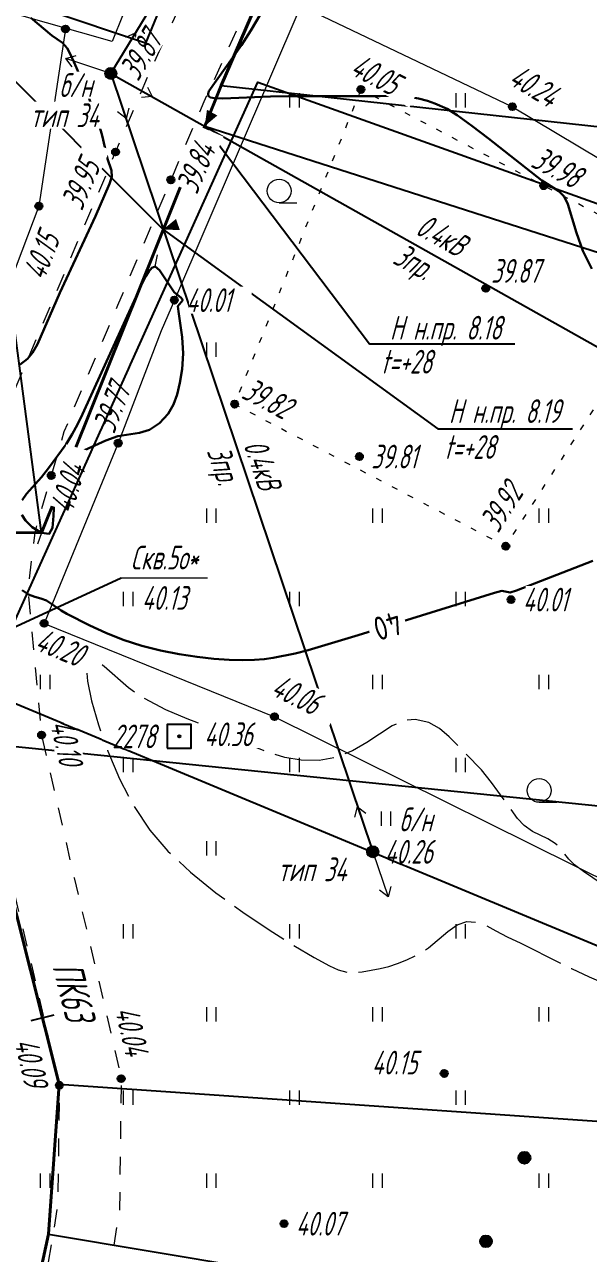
# Model space of a CAD drawing. Extents: x 2208637 to 2213412, y 575334 to 577367.
# Drawn here: x 2211106.6 to 2211130.4, y 576583.7 to 576635.5 of the extents above; entities that cross this region are included whole.
import ezdxf
from ezdxf.enums import TextEntityAlignment as Align

# ---------------------------------------------------------------- set-up
doc = ezdxf.new("R2010")
doc.units = 0
doc.header["$LTSCALE"] = 0.5
for name, pattern in [('2000_366_2', [1.5, 0.5, -1]), ('500_189_3_2', [3, 1.5, -1.5]), ('500_329_3', [6, 5, -1])]:
    doc.linetypes.add(name, pattern=pattern)
doc.layers.get('0').update_dxf_attribs({"lineweight": 25})
for name, color, linetype, lineweight in [('ИИ_ГАЗОПРОВОДЫ', 150, 'Continuous', 25), ('ИИ_ГЕОПУНКТ', 7, 'Continuous', 25), ('ИИ_ГОРИЗОНТАЛИ_ОСН', 32, 'Continuous', 15), ('ИИ_ГОРИЗОНТАЛИ_УТОЛЩ', 32, 'Continuous', 30), ('ИИ_ГРАНИЦЫ_ЗЕМЛЕПОЛЬЗОВАТЕЛЕЙ', 7, 'Continuous', 25), ('ИИ_ДОРОГИ_АД', 7, 'Continuous', 25), ('ИИ_ЛЭП_НН', 7, 'Continuous', 25), ('ИИ_ОГРАДЫ', 7, 'Continuous', 25), ('ИИ_ОТМЕТКИ', 7, 'Continuous', 25), ('ИИ_СКВАЖИНА', 7, 'Continuous', 25), ('ИИ_ТРАССЫ_КЛС', 5, 'Continuous', 40), ('ИИ_УГОДЬЯ', 7, 'Continuous', 25)]:
    doc.layers.add(name, color=color, linetype=linetype, lineweight=lineweight)
doc.styles.add('BM431', font='', dxfattribs={"height": 1})
doc.styles.add('D431', font='', dxfattribs={"height": 1})
doc.styles.add('GOST 2.304', font='cs_gost2304.shx', dxfattribs={"width": 0.8, "oblique": 15})
doc.styles.add('VNIPISIMPLEXCUR', font='simplex.shx', dxfattribs={"width": 0.8, "oblique": 15})
doc.styles.get('BM431').set_extended_font_data('bm431', italic=True)
doc.styles.get('D431').set_extended_font_data('D431', italic=True)
doc.linetypes.add('2000_475_1', pattern='A,3,[1,Topography.shx,S=0.5,R=90,X=0,Y=0],0', length=3)
doc.linetypes.add('2000_485_1', pattern='A,34.5,[1,Topography.shx,S=1.5,R=120,X=0.5,Y=-0.87],-0.01,[1,Topography.shx,S=1.5,R=0,X=-0.25,Y=0.43],0,[3,Topography.shx,S=1,R=0,X=0.5,Y=0],-0.01,[1,Topography.shx,S=1.5,R=60,X=0.5,Y=-0.87],-1,34.5', length=70.02)

# ---------------------------------------------------------------- blocks, each defined once
blk = doc.blocks.new('Лист 024_УС_ПК2+00-ПК8+57.26|Для согласований 3 лист|Ситуация лист3|2000_115_5')
at = {"color": 0, "linetype": 'Continuous', "lineweight": -2}
for points in [[(0, 0), (4, 0)], [(3.25, 0.5), (4, 0), (3.25, -0.5)]]:
    blk.add_lwpolyline(points, dxfattribs=at)
blk = doc.blocks.new('500_329_6')
at = {"color": 0, "linetype": 'Continuous', "lineweight": -2}
blk.add_lwpolyline([(0, 0), (1, 0)], dxfattribs=at)
blk = doc.blocks.new('500_401')
at = {"color": 0, "linetype": 'Continuous', "lineweight": -2}
for points in [[(-0.4, 0), (-0.4, 1.2)], [(0.4, 0), (0.4, 1.2)]]:
    blk.add_lwpolyline(points, dxfattribs=at)
blk = doc.blocks.new('500_379')
at = {"color": 0, "linetype": 'Continuous', "lineweight": -2}
blk.add_lwpolyline([(0, -1), (1.5, -1)], dxfattribs=at)
blk.add_circle((0, 0), 1, dxfattribs=at)
blk = doc.blocks.new('*U71')
at = {"color": 0, "linetype": 'Continuous', "lineweight": -2}
blk.add_lwpolyline([(0, 0, 0, 1, 0), (0, 1.3, 0, 0, 0)], format="xyseb", dxfattribs=at)
at = {"color": 0, "linetype": 'Continuous', "lineweight": -2, "style": 'D431'}
for tag, p in [('Высотная_отметка_по_верху', (7, 3.7)), ('Высотная_отметка_у_основания_стенки', (7, 0.3))]:
    blk.add_attdef(tag, text='', height=2, dxfattribs=at).set_placement(p, align=Align.CENTER)
blk = doc.blocks.new('500_330_1')
at = {"linetype": 'Continuous', "lineweight": -2}
h = blk.add_hatch(color=0, dxfattribs=at)
h.dxf.hatch_style = 1
edge = h.paths.add_edge_path()
edge.add_arc((0, 0), 0.3, 0, 360)
at = {"color": 0, "linetype": 'Continuous', "lineweight": -2}
blk.add_circle((0, 0), 0.3, dxfattribs=at)
at = {"color": 0, "linetype": 'Continuous', "lineweight": -2, "style": 'GOST 2.304', "flags": 1}
for tag, p in [('Номер', (-1, -1)), ('Номер_рабочей_станции', (-1, -3.5))]:
    blk.add_attdef(tag, text='', height=2, dxfattribs=at).set_placement(p, align=Align.RIGHT)
at = {"color": 0, "linetype": 'Continuous', "lineweight": -2, "style": 'GOST 2.304'}
blk.add_attdef('Высота', (1, -1), '', height=2, dxfattribs=at)
at = {"color": 0, "linetype": 'Continuous', "lineweight": -2, "style": 'GOST 2.304', "flags": 1}
blk.add_attdef('Код', (0, -3.5), '', height=2, dxfattribs=at)
blk = doc.blocks.new('*U57')
at = {"linetype": 'Continuous', "lineweight": -2, "true_color": 0xffffff}
h = blk.add_hatch(color=7, dxfattribs=at)
h.dxf.hatch_style = 1
edge = h.paths.add_edge_path()
edge.add_arc((0, 0), 0.5, 0, 360)
at = {"linetype": 'Continuous', "lineweight": -2}
h = blk.add_hatch(color=0, dxfattribs=at)
edge = h.paths.add_edge_path()
edge.add_arc((0, 0), 0.1, 0, 360)
at = {"color": 0, "linetype": 'Continuous', "lineweight": -2}
for radius in [0.5, 0.1]:
    blk.add_circle((0, 0), radius, dxfattribs=at)
for tag, p, style in [('Номер', (0, -3), 'D431'), ('Тип', (0, -5.5), 'D431'), ('Высота', (0, -8), 'D431'), ('Пояснительная_надпись', (0, -10.5), 'BM431')]:
    blk.add_attdef(tag, p, '', height=2, dxfattribs=dict(at, style=style))
blk = doc.blocks.new('P857FB272264F4E29A6F6E754FFF4AE')
at = {"color": 0, "linetype": '2000_485_1', "lineweight": -2, "flags": 128}
blk.add_lwpolyline([(2211152.26, 576570.94), (2211133.41, 576580.43), (2211134.75, 576584.09), (2211140.07, 576592.8), (2211104.89, 576607.44), (2211116.45, 576633.06), (2211168.24, 576614.55), (2211195.95, 576638), (2211204.31, 576600.93), (2211187.42, 576586.74), (2211164.97, 576575.76), (2211160.85, 576570.97)], close=True, dxfattribs=at)
at = {"color": 0, "lineweight": -2, "flags": 1}
for tag in ['Адрес (местоположение) участка', 'Дата постановки на учет', 'Тип объекта', 'Статус записи о ЗУ по справочнику', 'Кадастровый номер, обозначение, учетный номер объекта', 'Кадастровый номер квартала', 'Вид разрешенного использования по классификатору', 'Площадь, кв.м', 'Категория земель', 'Вид использования по документу', 'Кадастровая стоимость']:
    blk.add_attdef(tag, (0, 0), '', height=0.2, dxfattribs=at)
blk = doc.blocks.new('P9645A14E2C594F75A7D5863187C4B8')
at = {"color": 0, "linetype": '2000_485_1', "lineweight": -2, "flags": 128}
blk.add_lwpolyline([(2211062.42, 576651.2), (2211063.76, 576654.56), (2211073.71, 576678.04), (2211121.87, 576659.3), (2211111.72, 576634.71), (2211074.35, 576647.21)], close=True, dxfattribs=at)
at = {"color": 0, "lineweight": -2, "flags": 1}
for tag in ['Адрес (местоположение) участка', 'Дата постановки на учет', 'Тип объекта', 'Статус записи о ЗУ по справочнику', 'Кадастровый номер, обозначение, учетный номер объекта', 'Кадастровый номер квартала', 'Вид разрешенного использования по классификатору', 'Площадь, кв.м', 'Категория земель', 'Вид использования по документу', 'Кадастровая стоимость']:
    blk.add_attdef(tag, (0, 0), '', height=0.2, dxfattribs=at)
blk = doc.blocks.new('*U56')
at = {"color": 7, "true_color": 0xffffff}
blk.add_wipeout([(-1.52, 1.1), (1.62, 1.1), (1.62, -1.1), (-1.52, -1.1)], dxfattribs=at)
at = {"color": 0, "linetype": 'Continuous', "lineweight": -2, "style": 'GOST 2.304'}
blk.add_attdef('Высота', text='', height=2, dxfattribs=at).set_placement((0, 0), align=Align.MIDDLE_CENTER)
blk = doc.blocks.new('*U68')
at = {"color": 0, "linetype": 'Continuous', "lineweight": -2, "style": 'GOST 2.304', "oblique": 15, "width": 0.8}
blk.add_attdef('Номер_пункта', text='', height=2, dxfattribs=at).set_placement((-2, -1), align=Align.RIGHT)
at = {"color": 0, "linetype": 'Continuous', "lineweight": -2, "style": 'GOST 2.304', "oblique": 15, "width": 0.8, "flags": 1}
blk.add_attdef('Код', (0, -5.5), '', height=2, dxfattribs=at)
at = {"color": 0, "linetype": 'Continuous', "lineweight": -2}
blk.add_wipeout([(-1, 1), (1, 1), (1, -1), (-1, -1)], dxfattribs=at)
at = {"linetype": 'Continuous', "lineweight": -2}
h = blk.add_hatch(color=0, dxfattribs=at)
edge = h.paths.add_edge_path()
edge.add_arc((0, 0), 0.1, 0, 360)
at = {"color": 0, "linetype": 'Continuous', "lineweight": -2}
blk.add_lwpolyline([(-1, -1), (1, -1), (1, 1), (-1, 1)], close=True, dxfattribs=at)
blk.add_circle((0, 0), 0.1, dxfattribs=at)
at = {"color": 0, "linetype": 'Continuous', "lineweight": -2, "style": 'GOST 2.304', "oblique": 15, "width": 0.8}
for tag, p in [('Отметка_центра', (7, 0.7)), ('Отметка_земли', (7, -2.7))]:
    blk.add_attdef(tag, text='', height=2, dxfattribs=at).set_placement(p, align=Align.CENTER)
blk = doc.blocks.new('*U76')
at = {"linetype": 'Continuous', "lineweight": -2}
h = blk.add_hatch(color=0, dxfattribs=at)
edge = h.paths.add_edge_path()
edge.add_arc((0, 0), 0.1, 0, 360)
at = {"color": 0, "linetype": 'Continuous', "lineweight": 20}
blk.add_lwpolyline([(13.23, 6.1), (20.5, 6.1)], dxfattribs=at)
at = {"color": 0, "linetype": 'Continuous', "lineweight": -2}
for radius in [1.5, 0.1]:
    blk.add_circle((0, 0), radius, dxfattribs=at)
at = {"color": 0, "linetype": 'Continuous', "lineweight": 20}
for tag, style, p in [('Назначение_и_номер_скважины', 'D431', (16.87, 6.8)), ('Отметка_земли', 'BM431', (16.87, 3.4))]:
    blk.add_attdef(tag, text='', height=2, dxfattribs=dict(at, style=style)).set_placement(p, align=Align.CENTER)
at = {"color": 0, "linetype": 'Continuous', "lineweight": 20, "style": 'D431'}
blk.add_attdef('Глубина', text='', height=2, dxfattribs=at).set_placement((-2, -1), align=Align.RIGHT)
blk = doc.blocks.new('500_107_1_1')
at = {"linetype": 'Continuous', "lineweight": -2}
h = blk.add_hatch(color=0, dxfattribs=at)
h.dxf.hatch_style = 1
edge = h.paths.add_edge_path()
edge.add_arc((0, 0), 0.5, 0, 360)
at = {"color": 0, "linetype": 'Continuous', "lineweight": -2}
blk.add_circle((0, 0), 0.5, dxfattribs=at)
at = {"color": 0, "linetype": 'Continuous', "lineweight": -2, "style": 'VNIPISIMPLEXCUR', "oblique": 15, "width": 0.8}
for tag, p in [('Номер', (1, -0.5)), ('Тип', (1, -3)), ('Высота', (1, -5.5)), ('Пояснительная_надпись', (1, -8))]:
    blk.add_attdef(tag, p, '', height=2, dxfattribs=at)

msp = doc.modelspace()

# ---------------------------------------------------------------- linework, layer by layer
at = {"layer": 'ИИ_ГОРИЗОНТАЛИ_ОСН', "color": 32, "linetype": '500_329_3', "lineweight": 20, "elevation": 40.25, "flags": 128}
msp.add_lwpolyline([(2211126.953, 576597.075), (2211127.525, 576596.805), (2211129.662, 576595.729), (2211130.409, 576595.377), (2211130.9, 576595.171), (2211131.176, 576595.08), (2211131.305, 576595.057), (2211131.416, 576595.069), (2211131.53, 576595.108), (2211131.669, 576595.199), (2211132.017, 576595.606), (2211132.292, 576595.841), (2211132.663, 576595.996), (2211133.651, 576596.285), (2211133.98, 576596.429), (2211134.148, 576596.56), (2211134.21, 576596.662), (2211134.218, 576596.764), (2211134.151, 576596.884), (2211133.925, 576597.125), (2211133.438, 576597.534), (2211132.627, 576598.134), (2211130.165, 576599.818), (2211129.791, 576600.095), (2211129.553, 576600.343), (2211129.216, 576600.768), (2211128.967, 576601.001), (2211128.657, 576601.201), (2211128.018, 576601.507), (2211127.663, 576601.759), (2211127.387, 576602.058), (2211126.293, 576603.561), (2211125.864, 576604.101), (2211124.511, 576605.497), (2211124.108, 576605.843), (2211123.65, 576606.091), (2211123.07, 576606.224), (2211122.595, 576606.17), (2211122.107, 576605.95), (2211121.043, 576605.256), (2211120.441, 576604.904), (2211119.775, 576604.631), (2211119.033, 576604.496), (2211118.283, 576604.51), (2211117.594, 576604.624), (2211116.952, 576604.813), (2211116.345, 576605.053), (2211115.187, 576605.579), (2211114.61, 576605.814), (2211113.472, 576606.244), (2211112.574, 576606.633), (2211111.62, 576607.13), (2211111.002, 576607.554), (2211109.979, 576608.458), (2211109.664, 576608.686), (2211109.469, 576608.756), (2211109.36, 576608.741), (2211109.285, 576608.683), (2211109.249, 576608.581), (2211109.233, 576608.33), (2211109.282, 576607.834), (2211109.452, 576607.003), (2211109.736, 576605.997), (2211110.13, 576604.884), (2211110.625, 576603.729), (2211111.217, 576602.599), (2211111.899, 576601.559), (2211112.661, 576600.681), (2211113.613, 576599.793), (2211114.688, 576598.925), (2211115.815, 576598.103), (2211116.926, 576597.356), (2211117.953, 576596.712), (2211118.825, 576596.199), (2211119.475, 576595.846), (2211119.833, 576595.679), (2211120.207, 576595.583), (2211120.524, 576595.565), (2211120.85, 576595.6), (2211121.609, 576595.732), (2211121.964, 576595.821), (2211122.332, 576595.942), (2211122.732, 576596.102), (2211123.183, 576596.312), (2211123.64, 576596.602), (2211124.451, 576597.295), (2211124.845, 576597.569), (2211125.256, 576597.708), (2211125.716, 576597.688), (2211126.092, 576597.539), (2211126.474, 576597.316)], close=True, dxfattribs=at)
at = {"layer": 'ИИ_ГОРИЗОНТАЛИ_УТОЛЩ', "elevation": 40, "flags": 128}
for points in [[(2211106.886, 576635.766), (2211107.771, 576635.03), (2211108.221, 576634.715), (2211108.419, 576634.499), (2211108.579, 576634.201), (2211108.818, 576633.667), (2211109.096, 576633.001), (2211109.609, 576631.69), (2211109.765, 576631.255), (2211109.896, 576630.817), (2211110.123, 576629.827), (2211110.293, 576629.343), (2211110.31, 576629.08), (2211110.21, 576628.773), (2211109.616, 576627.413), (2211108.11, 576624.192), (2211107.175, 576622.029), (2211106.969, 576621.665), (2211106.753, 576621.405), (2211106.436, 576621.172)], [(2211130.513, 576625.205), (2211130.14, 576625.963), (2211129.867, 576626.715), (2211129.502, 576627.926), (2211129.35, 576628.247), (2211129.127, 576628.47), (2211128.404, 576628.914), (2211126.168, 576630.686), (2211125.461, 576631.228), (2211124.852, 576631.668), (2211124.422, 576631.938), (2211123.909, 576632.163), (2211123.591, 576632.271), (2211123.223, 576632.368), (2211122.894, 576632.433), (2211122.331, 576632.504), (2211121.606, 576632.476), (2211117.748, 576632.471), (2211116.987, 576632.455), (2211114.974, 576632.374), (2211114.633, 576632.386), (2211114.463, 576632.415), (2211114.379, 576632.466), (2211114.358, 576632.568), (2211114.394, 576632.684), (2211115.757, 576634.616), (2211116.159, 576635.23), (2211116.564, 576635.919)], [(2211106.517, 576614.836), (2211106.67, 576614.598), (2211106.951, 576614.316), (2211107.341, 576614.076), (2211107.666, 576614.038), (2211107.8, 576614.286), (2211107.844, 576614.803), (2211107.872, 576615.462), (2211107.958, 576616.137), (2211108.174, 576616.701), (2211108.479, 576617.09), (2211108.797, 576617.359), (2211109.15, 576617.561), (2211110.049, 576617.975), (2211110.561, 576618.157), (2211111.47, 576618.294), (2211111.894, 576618.422), (2211112.315, 576618.706), (2211112.669, 576619.091), (2211112.904, 576619.482), (2211113.058, 576619.908), (2211113.165, 576620.395), (2211113.263, 576620.97), (2211113.307, 576621.636), (2211113.263, 576622.32), (2211113.104, 576623.402), (2211113.084, 576623.628), (2211113.29, 576623.886), (2211113.225, 576623.982), (2211112.927, 576624.213), (2211112.306, 576625.144), (2211112.133, 576625.296), (2211111.988, 576625.242), (2211111.862, 576625.09), (2211111.732, 576624.892), (2211111.61, 576624.657), (2211109.074, 576619.086), (2211108.86, 576618.646), (2211108.636, 576618.236), (2211108.379, 576617.818), (2211107.638, 576616.8), (2211107.336, 576616.426), (2211106.704, 576615.725), (2211106.526, 576615.46)], [(2211106.532, 576611.674), (2211106.789, 576611.491), (2211107.057, 576611.391), (2211107.318, 576611.323), (2211107.553, 576611.233), (2211108.166, 576610.812), (2211108.408, 576610.677), (2211109.382, 576610.173), (2211110.047, 576609.869), (2211110.784, 576609.573), (2211111.56, 576609.319), (2211112.349, 576609.12), (2211113.133, 576608.968), (2211113.891, 576608.857), (2211114.601, 576608.782), (2211115.241, 576608.739), (2211115.789, 576608.723), (2211116.307, 576608.729), (2211116.721, 576608.758), (2211117.099, 576608.811), (2211118.019, 576609), (2211118.568, 576609.144), (2211120.672, 576609.774), (2211126.413, 576611.554), (2211126.722, 576611.639), (2211127.084, 576611.567), (2211127.344, 576611.655), (2211130.555, 576612.905)]]:
    msp.add_lwpolyline(points, dxfattribs=at)
at = {"layer": 'ИИ_ДОРОГИ_АД', "color": 7, "linetype": '500_189_3_2', "lineweight": 20, "flags": 128}
for points in [[(2211193.892, 576771.13), (2211190.344, 576769.434), (2211186.63, 576767.657), (2211182.626, 576764.794), (2211178.829, 576761.486), (2211176.436, 576758.933), (2211172.571, 576754.304), (2211171.268, 576752.743), (2211165.461, 576745.292), (2211161.038, 576738.592), (2211158.324, 576734.286), (2211151.502, 576722.95), (2211147.656, 576715.458), (2211146.784, 576713.605), (2211144.187, 576708.084), (2211141.288, 576701.815), (2211137.312, 576693.262), (2211135.571, 576689.448), (2211135.04, 576688.285), (2211132.287, 576681.818), (2211130.913, 576678.432), (2211129.619, 576675.245), (2211126.413, 576667.234), (2211125.97, 576666.212), (2211122.849, 576659.02), (2211121.059, 576654.569), (2211119.322, 576650.247), (2211115.964, 576642.444), (2211115.369, 576641.061), (2211111.801, 576633.285), (2211110.461, 576630.122), (2211108.149, 576624.667), (2211105.833, 576619.213), (2211105.325, 576617.463), (2211104.5, 576614.621), (2211104.151, 576611.696), (2211104.773, 576605.153), (2211106.181, 576598.965), (2211107.215, 576594.632), (2211108.091, 576590.818), (2211108.029, 576585.799), (2211107.135, 576580.371), (2211105.122, 576571.027), (2211104.754, 576569.305), (2211103.363, 576562.809), (2211101.98, 576556.561), (2211100.596, 576543.976), (2211100.266, 576534.023), (2211101.072, 576528.249), (2211102.109, 576523.983), (2211103.664, 576517.58), (2211105.5, 576511.012), (2211106.881, 576504.484), (2211107.979, 576498.193), (2211108.58, 576489.691), (2211110.159, 576482.854), (2211110.896, 576478.47), (2211111.303, 576473.301), (2211110.974, 576465.006), (2211110.788, 576463.137), (2211110.219, 576457.409), (2211110.176, 576452.453), (2211110.203, 576449.389), (2211110.218, 576447.707), (2211110.425, 576441.688), (2211110.13, 576437.721), (2211107.746, 576434.722), (2211106.582, 576433.765), (2211105.312, 576433.264), (2211102.939, 576432.903)], [(2211194.524, 576767.579), (2211191.265, 576766.992), (2211187.957, 576765.41), (2211184.24, 576762.752), (2211180.636, 576759.612), (2211178.384, 576757.209), (2211174.646, 576752.732), (2211173.292, 576751.111), (2211167.575, 576743.774), (2211163.223, 576737.183), (2211160.538, 576732.922), (2211153.775, 576721.685), (2211149.989, 576714.31), (2211149.115, 576712.452), (2211146.543, 576706.985), (2211143.646, 576700.721), (2211143.47, 576700.341), (2211139.674, 576692.175), (2211137.837, 576688.15), (2211137.419, 576687.236), (2211134.688, 576680.82), (2211133.347, 576677.516), (2211132.031, 576674.273), (2211128.813, 576666.233), (2211128.41, 576665.305), (2211125.248, 576658.018), (2211121.723, 576649.248), (2211118.281, 576641.25), (2211117.745, 576640.005), (2211114.18, 576632.236), (2211112.788, 576628.95), (2211110.543, 576623.652), (2211108.287, 576618.339), (2211107.752, 576616.497), (2211107.056, 576614.101), (2211106.765, 576611.665), (2211107.345, 576605.566), (2211108.713, 576599.555), (2211109.747, 576595.224), (2211110.695, 576591.097), (2211110.627, 576585.57), (2211109.69, 576579.885), (2211107.664, 576570.481), (2211105.904, 576562.256), (2211104.549, 576556.137), (2211103.191, 576543.79), (2211102.872, 576534.161), (2211103.629, 576528.737), (2211104.566, 576524.883), (2211106.18, 576518.237), (2211108.027, 576511.632), (2211109.434, 576504.977), (2211110.564, 576498.509), (2211111.159, 576490.078), (2211112.71, 576483.362), (2211113.479, 576478.788), (2211113.908, 576473.352), (2211113.569, 576464.826), (2211113.377, 576462.894), (2211112.817, 576457.269), (2211112.776, 576452.454), (2211112.804, 576449.31), (2211112.818, 576447.763), (2211113.028, 576441.636), (2211112.726, 576437.58), (2211112.649, 576436.545), (2211112.483, 576430.084), (2211112.651, 576424.944), (2211112.574, 576420.962)]]:
    msp.add_lwpolyline(points, dxfattribs=at)
at = {"layer": 'ИИ_ЛЭП_НН', "elevation": 39.87, "flags": 128}
for points in [[(2211110.26, 576633.43), (2211129.348, 576664.774)], [(2211110.26, 576633.43), (2211121.29, 576600.65)], [(2211110.26, 576633.43), (2211142.916, 576615.078)]]:
    msp.add_lwpolyline(points, dxfattribs=at)
at = {"layer": 'ИИ_ЛЭП_НН', "flags": 128}
for points in [[(2211112.471, 576626.859), (2211104.977, 576634.344), (2211072.217, 576634.344)], [(2211114.216, 576631.207), (2211121.148, 576622.035), (2211127.28, 576622.035)], [(2211112.471, 576626.859), (2211124.025, 576618.457), (2211129.699, 576618.457)]]:
    msp.add_lwpolyline(points, dxfattribs=at)
at = {"layer": 'ИИ_ЛЭП_НН', "color": 7, "flags": 128}
msp.add_lwpolyline([(2211114.216, 576631.207), (2211169.886, 576613.334), (2211202.475, 576613.334)], dxfattribs=at)
at = {"layer": 'ИИ_ОГРАДЫ', "linetype": '2000_475_1', "lineweight": 20, "flags": 128}
for points in [[(2211124.862, 576651.681), (2211124.07, 576649.29), (2211121.744, 576643.91), (2211118.26, 576636.28), (2211112.937, 576623.882), (2211112.382, 576622.588), (2211110.57, 576617.86), (2211107.45, 576610.27), (2211117.15, 576606.34), (2211133.342, 576598.302), (2211142.087, 576594.365), (2211138.97, 576589.3)], [(2211111.747, 576638.331), (2211111.71, 576638.24), (2211110.314, 576634.774), (2211096.58, 576638.686), (2211094.184, 576639.369), (2211087.312, 576641.33), (2211077.345, 576644.175), (2211076.199, 576645.612), (2211073.361, 576646.541)], [(2211118.26, 576636.28), (2211127.169, 576632.029), (2211140.126, 576624.282), (2211152.327, 576615.649), (2211158.143, 576611.534)], [(2211108.35, 576635.3), (2211107.23, 576627.84), (2211104.03, 576619.4), (2211101.094, 576612.882)]]:
    msp.add_lwpolyline(points, dxfattribs=at)
at = {"layer": 'ИИ_СКВАЖИНА', "elevation": 40.128, "flags": 128}
msp.add_lwpolyline([(2211104.078, 576609.137), (2211110.696, 576612.189)], dxfattribs=at)
at = {"layer": 'ИИ_ТРАССЫ_КЛС', "lineweight": 25}
msp.add_line((2211107.863, 576593.771), (2211106.893, 576593.526), dxfattribs=at)
at = {"layer": 'ИИ_ТРАССЫ_КЛС', "flags": 128}
msp.add_lwpolyline([(2211148.193, 576717.191), (2211140.533, 576701.223), (2211133.094, 576683.909), (2211119.944, 576652.255), (2211122.54, 576650.585), (2211114.904, 576632.923), (2211107.341, 576614.076), (2211103.698, 576614.114), (2211104.449, 576605.26), (2211108.082, 576590.86), (2211107.637, 576584.55), (2211101.85, 576557.86)], dxfattribs=at)
at = {"layer": 'ИИ_ТРАССЫ_КЛС', "lineweight": 25, "flags": 128}
for points in [[(2211114.904, 576632.923), (2211167.792, 576627.156), (2211176.088, 576627.156)], [(2211107.341, 576614.076), (2211105.408, 576628.679), (2211095.189, 576628.679)], [(2211104.449, 576605.26), (2211162.759, 576599.332), (2211172.019, 576599.332)], [(2211108.082, 576590.86), (2211165.405, 576586.917), (2211174.931, 576586.917)], [(2211107.637, 576584.55), (2211170.935, 576573.96), (2211179.866, 576573.96)]]:
    msp.add_lwpolyline(points, dxfattribs=at)
at = {"layer": 'ИИ_УГОДЬЯ', "linetype": '2000_366_2', "lineweight": 20, "flags": 128}
msp.add_lwpolyline([(2211120.792, 576632.754), (2211115.475, 576619.502), (2211126.893, 576613.519), (2211132.099, 576621.627), (2211134.674, 576620.956), (2211136.185, 576624.646), (2211128.489, 576628.7)], close=True, dxfattribs=at)

# ---------------------------------------------------------------- block references
at = {"layer": 'ИИ_ГАЗОПРОВОДЫ', "color": 7, "xscale": 0.5, "yscale": 0.5, "zscale": 0.5}
for p in [(2211127.677, 576587.765, 40.105), (2211126.057, 576584.245, 40.114)]:
    msp.add_blockref('500_107_1_1', p, dxfattribs=at)
at = {"layer": 'ИИ_ГОРИЗОНТАЛИ_ОСН'}
for p, xscale, yscale, zscale, rotation in [((2211112.133, 576625.296, 40), 0.5, 0.5, 0.5, 79.52090288874908), ((2211107.341, 576614.076, 40), 0.5, 0.5, 0.5, 250.8670609435902), ((2211109.285, 576608.683, 40.25), 0.4999999999999998, 0.4999999999999998, 0.4999999999999998, 144.0617838188213)]:
    msp.add_blockref('500_329_6', p, dxfattribs=dict(at, xscale=xscale, yscale=yscale, zscale=zscale, rotation=rotation))
at = {"layer": 'ИИ_ЛЭП_НН', "lineweight": 20, "ltscale": 0.5}
for p, xscale, yscale, zscale, rotation in [((2211110.26, 576633.43, 39.87), 0.5, 0.5, 0.5, 58.86342492716035), ((2211110.26, 576633.43, 39.87), 0.4999999999999999, 0.4999999999999999, 0.4999999999999999, 161.6969082271801), ((2211110.26, 576633.43, 39.87), 0.5, 0.5, 0.5, 288.7226020763359), ((2211110.26, 576633.43, 39.87), 0.5, 0.5, 0.5, 330.8539661227956), ((2211121.29, 576600.65, 40.22), 0.5, 0.5, 0.5, 108.7226020763359), ((2211121.29, 576600.65, 40.22), 0.4999999999999999, 0.4999999999999999, 0.4999999999999999, 288.7804468229497)]:
    msp.add_blockref('Лист 024_УС_ПК2+00-ПК8+57.26|Для согласований 3 лист|Ситуация лист3|2000_115_5', p, dxfattribs=dict(at, xscale=xscale, yscale=yscale, zscale=zscale, rotation=rotation))
at = {"layer": 'ИИ_ЛЭП_НН', "xscale": 0.5, "yscale": 0.5, "zscale": 0.5}
for p, rotation in [((2211114.216, 576631.207), 331.3130493649585), ((2211112.471, 576626.859), 288.5973483745466)]:
    msp.add_blockref('*U71', p, dxfattribs=dict(at, rotation=rotation))
at = {"layer": 'ИИ_ОТМЕТКИ'}
ref = msp.add_blockref('500_330_1', (2211108.35, 576635.3, 39.78), dxfattribs=dict(at, xscale=0.5, yscale=0.5, zscale=0.5, rotation=344.0987991949635))
ref.add_attrib('Высота', '39.78', (2211105.772, 576636.378), dxfattribs={"layer": '0', "color": 0, "linetype": 'Continuous', "lineweight": -2, "height": 1, "rotation": 344.0988, "style": 'GOST 2.304', "oblique": 15, "width": 0.8})
at = {"layer": 'ИИ_УГОДЬЯ', "lineweight": 20, "xscale": 0.5, "yscale": 0.5, "zscale": 0.5}
for name, p in [('500_401', (2211118, 576632)), ('500_401', (2211125, 576632)), ('500_379', (2211117.348, 576628.479)), ('500_401', (2211114.5, 576621.5)), ('500_401', (2211114.5, 576614.5)), ('500_401', (2211121.5, 576614.5)), ('500_401', (2211128.5, 576614.5)), ('500_401', (2211111, 576611)), ('500_401', (2211118, 576611)), ('500_401', (2211125, 576611)), ('500_401', (2211107.5, 576607.5)), ('500_401', (2211121.5, 576607.5)), ('500_401', (2211128.5, 576607.5)), ('500_401', (2211111, 576604)), ('500_401', (2211118, 576604)), ('500_401', (2211125, 576604)), ('500_379', (2211128.298, 576603.233)), ('500_401', (2211121.853, 576601.741)), ('500_401', (2211114.5, 576600.5)), ('500_401', (2211111, 576597)), ('500_401', (2211118, 576597)), ('500_401', (2211125, 576597)), ('500_401', (2211114.5, 576593.5)), ('500_401', (2211121.5, 576593.5)), ('500_401', (2211128.5, 576593.5)), ('500_401', (2211111, 576590)), ('500_401', (2211118, 576590)), ('500_401', (2211125, 576590)), ('500_401', (2211107.5, 576586.5)), ('500_401', (2211114.5, 576586.5)), ('500_401', (2211121.5, 576586.5)), ('500_401', (2211128.5, 576586.5))]:
    msp.add_blockref(name, p, dxfattribs=at)

# ---------------------------------------------------------------- next in the draw order: wipeouts: each hides what was drawn before it
at = {"lineweight": 0}
for points, layer in [([(2211109.89, 576604.94), (2211112.478, 576604.94), (2211112.478, 576606.157), (2211109.89, 576606.157)], 'ИИ_ГЕОПУНКТ'), ([(2211113.963, 576605.027), (2211116.684, 576605.027), (2211116.684, 576606.225), (2211113.963, 576606.225)], 'ИИ_ГЕОПУНКТ'), ([(2211122.431, 576610.916), (2211121.08, 576610.497), (2211121.417, 576609.408), (2211122.769, 576609.827)], 'ИИ_ГОРИЗОНТАЛИ_УТОЛЩ'), ([(2211108.145, 576632.366), (2211109.985, 576632.366), (2211109.985, 576633.506), (2211108.145, 576633.506)], 'ИИ_ЛЭП_НН'), ([(2211123.041, 576626.609), (2211125.581, 576625.193), (2211126.136, 576626.188), (2211123.597, 576627.605)], 'ИИ_ЛЭП_НН'), ([(2211121.366, 576620.719), (2211124.434, 576620.719), (2211124.434, 576621.936), (2211121.366, 576621.936)], 'ИИ_ЛЭП_НН'), ([(2211124.155, 576618.638), (2211129.743, 576618.638), (2211129.743, 576619.778), (2211124.155, 576619.778)], 'ИИ_ЛЭП_НН'), ([(2211115.786, 576617.722), (2211116.719, 576614.968), (2211117.799, 576615.334), (2211116.865, 576618.088)], 'ИИ_ЛЭП_НН'), ([(2211124.03, 576617.127), (2211127.098, 576617.127), (2211127.098, 576618.344), (2211124.03, 576618.344)], 'ИИ_ЛЭП_НН'), ([(2211117.347, 576599.338), (2211120.854, 576599.338), (2211120.854, 576600.478), (2211117.347, 576600.478)], 'ИИ_ЛЭП_НН'), ([(2211111.49, 576633.062), (2211112.953, 576635.483), (2211111.977, 576636.072), (2211110.515, 576633.652)], 'ИИ_ОТМЕТКИ'), ([(2211120.354, 576633.298), (2211122.832, 576631.992), (2211123.363, 576633.001), (2211120.885, 576634.306)], 'ИИ_ОТМЕТКИ'), ([(2211127.017, 576632.887), (2211129.3, 576631.522), (2211129.925, 576632.567), (2211127.642, 576633.932)], 'ИИ_ОТМЕТКИ'), ([(2211113.967, 576628.311), (2211115.007, 576630.767), (2211113.958, 576631.212), (2211112.917, 576628.756)], 'ИИ_ОТМЕТКИ'), ([(2211127.908, 576629.438), (2211130.392, 576628.129), (2211130.923, 576629.138), (2211128.439, 576630.446)], 'ИИ_ОТМЕТКИ'), ([(2211107.57, 576624.756), (2211108.499, 576627.207), (2211107.433, 576627.611), (2211106.504, 576625.16)], 'ИИ_ОТМЕТКИ'), ([(2211113.554, 576623.312), (2211116.195, 576623.312), (2211116.195, 576624.452), (2211113.554, 576624.452)], 'ИИ_ОТМЕТКИ'), ([(2211110.482, 576618.236), (2211111.501, 576620.895), (2211110.437, 576621.303), (2211109.418, 576618.643)], 'ИИ_ОТМЕТКИ'), ([(2211115.723, 576619.697), (2211118.231, 576618.383), (2211118.796, 576619.461), (2211116.288, 576620.776)], 'ИИ_ОТМЕТКИ'), ([(2211108.738, 576614.934), (2211109.48, 576617.488), (2211108.385, 576617.806), (2211107.643, 576615.252)], 'ИИ_ОТМЕТКИ'), ([(2211127.73, 576610.7), (2211130.371, 576610.7), (2211130.371, 576611.84), (2211127.73, 576611.84)], 'ИИ_ОТМЕТКИ'), ([(2211107.084, 576609.064), (2211109.68, 576608.012), (2211110.138, 576609.141), (2211107.542, 576610.193)], 'ИИ_ОТМЕТКИ'), ([(2211117.018, 576607.163), (2211119.455, 576605.953), (2211119.988, 576607.026), (2211117.551, 576608.235)], 'ИИ_ОТМЕТКИ'), ([(2211107.653, 576605.925), (2211108.235, 576603.369), (2211109.346, 576603.622), (2211108.765, 576606.178)], 'ИИ_ОТМЕТКИ'), ([(2211121.907, 576600.08), (2211124.628, 576600.08), (2211124.628, 576601.297), (2211121.907, 576601.297)], 'ИИ_ОТМЕТКИ'), ([(2211110.384, 576593.863), (2211110.979, 576591.27), (2211112.09, 576591.525), (2211111.495, 576594.118)], 'ИИ_ОТМЕТКИ'), ([(2211121.368, 576591.201), (2211123.989, 576591.201), (2211123.989, 576592.341), (2211121.368, 576592.341)], 'ИИ_ОТМЕТКИ'), ([(2211118.172, 576584.418), (2211120.993, 576584.418), (2211120.993, 576585.558), (2211118.172, 576585.558)], 'ИИ_ОТМЕТКИ'), ([(2211110.746, 576612.469), (2211114.562, 576612.469), (2211114.562, 576613.66), (2211110.746, 576613.66)], 'ИИ_СКВАЖИНА'), ([(2211111.354, 576610.769), (2211113.975, 576610.769), (2211113.975, 576611.909), (2211111.354, 576611.909)], 'ИИ_СКВАЖИНА'), ([(2211107.717, 576595.745), (2211108.551, 576592.439), (2211110.003, 576592.805), (2211109.169, 576596.111)], 'ИИ_ТРАССЫ_КЛС')]:
    msp.add_wipeout(points, dxfattribs=at).dxf.layer = layer

# ---------------------------------------------------------------- next in the draw order: block references
at = {"layer": 'ИИ_ГРАНИЦЫ_ЗЕМЛЕПОЛЬЗОВАТЕЛЕЙ'}
msp.add_blockref('P9645A14E2C594F75A7D5863187C4B8', (0, 0), dxfattribs=at)
at = {"layer": 'ИИ_ОТМЕТКИ'}
ref = msp.add_blockref('500_330_1', (2211110.26, 576633.43, 39.87), dxfattribs=dict(at, xscale=0.5, yscale=0.5, zscale=0.5, rotation=58.86342492241943))
ref.add_attrib('Высота', '39.87', (2211111.405, 576633.056), dxfattribs={"layer": '0', "color": 0, "linetype": 'Continuous', "lineweight": -2, "height": 1, "rotation": 58.8634, "style": 'GOST 2.304', "oblique": 15, "width": 0.8})
ref = msp.add_blockref('500_330_1', (2211120.792, 576632.754, 40.048), dxfattribs=dict(at, xscale=0.5, yscale=0.5, zscale=0.5, rotation=332.221903967902))
ref.add_attrib('Высота', '40.05', (2211120.283, 576633.414), dxfattribs={"layer": '0', "color": 0, "linetype": 'Continuous', "lineweight": -2, "height": 1, "rotation": 332.2219, "style": 'GOST 2.304', "oblique": 15, "width": 0.8})
ref = msp.add_blockref('500_330_1', (2211127.169, 576632.029, 40.243), dxfattribs=dict(at, xscale=0.4999999999999998, yscale=0.4999999999999998, zscale=0.4999999999999998, rotation=329.1272230844397))
ref.add_attrib('Высота', '40.24', (2211126.952, 576633.007), dxfattribs={"layer": '0', "color": 0, "linetype": 'Continuous', "lineweight": -2, "height": 1, "rotation": 329.1272, "style": 'GOST 2.304', "oblique": 15, "width": 0.8})
ref = msp.add_blockref('500_330_1', (2211112.788, 576628.95, 39.84), dxfattribs=dict(at, xscale=0.5, yscale=0.5, zscale=0.5, rotation=67.03887450275927))
ref.add_attrib('Высота', '39.84', (2211113.883, 576628.293), dxfattribs={"layer": '0', "color": 0, "linetype": 'Continuous', "lineweight": -2, "height": 1, "rotation": 67.0389, "style": 'GOST 2.304', "oblique": 15, "width": 0.8})
ref = msp.add_blockref('500_330_1', (2211128.489, 576628.7, 39.983), dxfattribs=dict(at, xscale=0.5, yscale=0.5, zscale=0.5, rotation=332.221903967902))
ref.add_attrib('Высота', '39.98', (2211127.896, 576629.523), dxfattribs={"layer": '0', "color": 0, "linetype": 'Continuous', "lineweight": -2, "height": 1, "rotation": 332.2219, "style": 'GOST 2.304', "oblique": 15, "width": 0.8})
ref = msp.add_blockref('500_330_1', (2211112.937, 576623.882, 40.011), dxfattribs=dict(at, xscale=0.5, yscale=0.5, zscale=0.5))
ref.add_attrib('Высота', '40.01', (2211113.437, 576623.382, -26.674), dxfattribs={"layer": '0', "color": 0, "linetype": 'Continuous', "lineweight": -2, "height": 1, "style": 'GOST 2.304', "oblique": 15, "width": 0.8})
ref = msp.add_blockref('500_330_1', (2211110.57, 576617.86, 39.77), dxfattribs=dict(at, xscale=0.4999999999999999, yscale=0.4999999999999999, zscale=0.4999999999999999, rotation=69.03411450152667))
ref.add_attrib('Высота', '39.77', (2211110.399, 576618.214), dxfattribs={"layer": '0', "color": 0, "linetype": 'Continuous', "lineweight": -2, "height": 1, "rotation": 69.0341, "style": 'GOST 2.304', "oblique": 15, "width": 0.8})
ref = msp.add_blockref('500_330_1', (2211115.475, 576619.502, 39.818), dxfattribs=dict(at, xscale=0.4999999999999999, yscale=0.4999999999999999, zscale=0.4999999999999999, rotation=332.3457435160338))
ref.add_attrib('Высота', '39.82', (2211115.711, 576619.782), dxfattribs={"layer": '0', "color": 0, "linetype": 'Continuous', "lineweight": -2, "height": 1, "rotation": 332.3457, "style": 'GOST 2.304', "oblique": 15, "width": 0.8})
ref = msp.add_blockref('500_330_1', (2211107.752, 576616.497, 40.041), dxfattribs=dict(at, xscale=0.5, yscale=0.5, zscale=0.5, rotation=73.81367621583168))
ref.add_attrib('Высота', '40.04', (2211108.638, 576614.841), dxfattribs={"layer": '0', "color": 0, "linetype": 'Continuous', "lineweight": -2, "height": 1, "rotation": 73.8137, "style": 'GOST 2.304', "oblique": 15, "width": 0.8})
ref = msp.add_blockref('500_330_1', (2211127.113, 576611.27, 40.012), dxfattribs=dict(at, xscale=0.5, yscale=0.5, zscale=0.5))
ref.add_attrib('Высота', '40.01', (2211127.613, 576610.77, -26.675), dxfattribs={"layer": '0', "color": 0, "linetype": 'Continuous', "lineweight": -2, "height": 1, "style": 'GOST 2.304', "oblique": 15, "width": 0.8})
ref = msp.add_blockref('500_330_1', (2211107.45, 576610.27, 40.197), dxfattribs=dict(at, xscale=0.5, yscale=0.5, zscale=0.5, rotation=337.9444412769528))
ref.add_attrib('Высота', '40.20', (2211107.002, 576609.173), dxfattribs={"layer": '0', "color": 0, "linetype": 'Continuous', "lineweight": -2, "height": 1, "rotation": 337.9444, "style": 'GOST 2.304', "oblique": 15, "width": 0.8})
ref = msp.add_blockref('500_330_1', (2211117.15, 576606.34, 40.06), dxfattribs=dict(at, xscale=0.4999999999999998, yscale=0.4999999999999998, zscale=0.4999999999999998, rotation=333.598613467869))
ref.add_attrib('Высота', '40.06', (2211116.945, 576607.277), dxfattribs={"layer": '0', "color": 0, "linetype": 'Continuous', "lineweight": -2, "height": 1, "rotation": 333.5986, "style": 'GOST 2.304', "oblique": 15, "width": 0.8})
ref = msp.add_blockref('500_330_1', (2211107.345, 576605.566, 40.098), dxfattribs=dict(at, xscale=0.5, yscale=0.5, zscale=0.5, rotation=282.8242004657957))
ref.add_attrib('Высота', '40.10', (2211107.695, 576606.055), dxfattribs={"layer": '0', "color": 0, "linetype": 'Continuous', "lineweight": -2, "height": 1, "rotation": 282.8242, "style": 'GOST 2.304', "oblique": 15, "width": 0.8})
ref = msp.add_blockref('500_330_1', (2211121.29, 576600.65, 40.256), dxfattribs=dict(at, xscale=0.5, yscale=0.5, zscale=0.5))
ref.add_attrib('Высота', '40.26', (2211121.79, 576600.15, -26.698), dxfattribs={"layer": '0', "color": 0, "linetype": 'Continuous', "lineweight": -2, "height": 1, "style": 'GOST 2.304', "oblique": 15, "width": 0.8})
ref = msp.add_blockref('500_330_1', (2211110.695, 576591.097, 40.042), dxfattribs=dict(at, xscale=0.5, yscale=0.5, zscale=0.5, rotation=282.9404701369826))
ref.add_attrib('Высота', '40.04', (2211110.426, 576593.992), dxfattribs={"layer": '0', "color": 0, "linetype": 'Continuous', "lineweight": -2, "height": 1, "rotation": 282.9405, "style": 'GOST 2.304', "oblique": 15, "width": 0.8})
ref = msp.add_blockref('500_330_1', (2211124.299, 576591.314, 40.151), dxfattribs=dict(at, xscale=0.5, yscale=0.5, zscale=0.5))
ref.add_attrib('Высота', '40.15', (2211121.251, 576591.271), dxfattribs={"layer": '0', "color": 0, "linetype": 'Continuous', "lineweight": -2, "height": 1, "style": 'GOST 2.304', "oblique": 15, "width": 0.8})
ref = msp.add_blockref('500_330_1', (2211117.555, 576584.988, 40.074), dxfattribs=dict(at, xscale=0.5, yscale=0.5, zscale=0.5))
ref.add_attrib('Высота', '40.07', (2211118.055, 576584.488, -26.716), dxfattribs={"layer": '0', "color": 0, "linetype": 'Continuous', "lineweight": -2, "height": 1, "style": 'GOST 2.304', "oblique": 15, "width": 0.8})
at = {"layer": 'ИИ_СКВАЖИНА'}
ref = msp.add_blockref('*U76', (2211104.078, 576609.137, 40.128), dxfattribs=dict(at, xscale=0.5, yscale=0.5, zscale=0.5))
ref.add_attrib('Назначение_и_номер_скважины', 'Скв.5о*', dxfattribs={"layer": '0', "color": 0, "linetype": 'Continuous', "lineweight": 20, "height": 1, "style": 'GOST 2.304', "oblique": 15, "width": 0.8}).set_placement((2211112.513, 576612.539, 40.128), align=Align.CENTER)
ref.add_attrib('Отметка_земли', '40.13', dxfattribs={"layer": '0', "color": 0, "linetype": 'Continuous', "lineweight": 20, "height": 1, "style": 'GOST 2.304', "oblique": 15, "width": 0.8}).set_placement((2211112.513, 576610.839, 30.096), align=Align.CENTER)

# ---------------------------------------------------------------- next in the draw order: texts
at = {"layer": 'ИИ_ЛЭП_НН', "style": 'GOST 2.304', "oblique": 15, "width": 0.8}
for s, p in [('t=+28', (2211122.716, 576620.789)), ('H н.пр. 8.19', (2211126.845, 576618.708))]:
    msp.add_text(s, height=1, dxfattribs=at).set_placement(p, align=Align.CENTER)
at = {"layer": 'ИИ_ТРАССЫ_КЛС', "lineweight": 25, "style": 'GOST 2.304', "oblique": 15, "width": 0.8}
msp.add_text('ПК63', height=1.25, rotation=284.1582, dxfattribs=at).set_placement((2211107.787, 576595.827))

# ---------------------------------------------------------------- next in the draw order: wipeouts: each hides what was drawn before it
at = {"lineweight": 0}
for points, layer in [([(2211106.919, 576631.096), (2211110.426, 576631.096), (2211110.426, 576632.236), (2211106.919, 576632.236)], 'ИИ_ЛЭП_НН'), ([(2211122.09, 576625.375), (2211123.778, 576624.433), (2211124.334, 576625.429), (2211122.645, 576626.371)], 'ИИ_ЛЭП_НН'), ([(2211121.705, 576622.149), (2211127.293, 576622.149), (2211127.293, 576623.289), (2211121.705, 576623.289)], 'ИИ_ЛЭП_НН'), ([(2211114.238, 576617.455), (2211114.859, 576615.624), (2211115.939, 576615.99), (2211115.318, 576617.821)], 'ИИ_ЛЭП_НН'), ([(2211122.465, 576601.44), (2211124.306, 576601.44), (2211124.306, 576602.58), (2211122.465, 576602.58)], 'ИИ_ЛЭП_НН'), ([(2211109.125, 576627.624), (2211110.22, 576630.21), (2211109.171, 576630.654), (2211108.075, 576628.069)], 'ИИ_ОТМЕТКИ'), ([(2211126.324, 576624.542), (2211129.152, 576624.542), (2211129.152, 576625.682), (2211126.324, 576625.682)], 'ИИ_ОТМЕТКИ'), ([(2211121.279, 576616.724), (2211123.927, 576616.724), (2211123.927, 576617.864), (2211121.279, 576617.864)], 'ИИ_ОТМЕТКИ'), ([(2211126.655, 576614.036), (2211128.185, 576616.419), (2211127.16, 576617.076), (2211125.63, 576614.694)], 'ИИ_ОТМЕТКИ'), ([(2211106.15, 576592.53), (2211106.778, 576589.8), (2211107.889, 576590.055), (2211107.262, 576592.785)], 'ИИ_ОТМЕТКИ')]:
    msp.add_wipeout(points, dxfattribs=at).dxf.layer = layer

# ---------------------------------------------------------------- next in the draw order: block references
at = {"layer": 'ИИ_ГРАНИЦЫ_ЗЕМЛЕПОЛЬЗОВАТЕЛЕЙ'}
msp.add_blockref('P857FB272264F4E29A6F6E754FFF4AE', (0, 0), dxfattribs=at)
at = {"layer": 'ИИ_ЛЭП_НН', "lineweight": 20, "ltscale": 0.5}
ref = msp.add_blockref('*U57', (2211110.26, 576633.43, 39.87), dxfattribs=dict(at, xscale=0.5, yscale=0.5, zscale=0.5))
ref.add_attrib('Номер', 'б/н', (2211108.088, 576632.436, 39.87), dxfattribs={"layer": '0', "color": 0, "linetype": 'Continuous', "lineweight": -2, "height": 1, "style": 'GOST 2.304', "oblique": 15, "width": 0.8})
ref.add_attrib('Тип', 'тип 34', (2211106.869, 576631.166, 39.87), dxfattribs={"layer": '0', "color": 0, "linetype": 'Continuous', "lineweight": -2, "height": 1, "style": 'GOST 2.304', "oblique": 15, "width": 0.8})
ref = msp.add_blockref('*U57', (2211121.29, 576600.65, 40.22), dxfattribs=dict(at, xscale=0.5, yscale=0.5, zscale=0.5))
ref.add_attrib('Номер', 'б/н', (2211122.408, 576601.51), dxfattribs={"layer": '0', "color": 0, "linetype": 'Continuous', "lineweight": -2, "height": 1, "style": 'GOST 2.304', "oblique": 15, "width": 0.8})
ref.add_attrib('Тип', 'тип 34', (2211117.297, 576599.408, 40.22), dxfattribs={"layer": '0', "color": 0, "linetype": 'Continuous', "lineweight": -2, "height": 1, "style": 'GOST 2.304', "oblique": 15, "width": 0.8})
at = {"layer": 'ИИ_ОТМЕТКИ'}
ref = msp.add_blockref('500_330_1', (2211110.461, 576630.122, 39.948), dxfattribs=dict(at, xscale=0.4999999999999999, yscale=0.4999999999999999, zscale=0.4999999999999999, rotation=67.03887450003072))
ref.add_attrib('Высота', '39.95', (2211109.041, 576627.605), dxfattribs={"layer": '0', "color": 0, "linetype": 'Continuous', "lineweight": -2, "height": 1, "rotation": 67.0389, "style": 'GOST 2.304', "oblique": 15, "width": 0.8})
ref = msp.add_blockref('500_330_1', (2211107.23, 576627.84, 40.145), dxfattribs=dict(at, xscale=0.5, yscale=0.5, zscale=0.5, rotation=69.23593159801881))
ref.add_attrib('Высота', '40.15', (2211107.463, 576624.672), dxfattribs={"layer": '0', "color": 0, "linetype": 'Continuous', "lineweight": -2, "height": 1, "rotation": 69.2359, "style": 'GOST 2.304', "oblique": 15, "width": 0.8})
ref = msp.add_blockref('500_330_1', (2211126.049, 576624.38, 39.873), dxfattribs=dict(at, xscale=0.5, yscale=0.5, zscale=0.5))
ref.add_attrib('Высота', '39.87', (2211126.274, 576624.612, -26.582), dxfattribs={"layer": '0', "color": 0, "linetype": 'Continuous', "lineweight": -2, "height": 1, "style": 'GOST 2.304', "oblique": 15, "width": 0.8})
ref = msp.add_blockref('500_330_1', (2211120.729, 576617.294, 39.813), dxfattribs=dict(at, xscale=0.5, yscale=0.5, zscale=0.5))
ref.add_attrib('Высота', '39.81', (2211121.229, 576616.794, -26.542), dxfattribs={"layer": '0', "color": 0, "linetype": 'Continuous', "lineweight": -2, "height": 1, "style": 'GOST 2.304', "oblique": 15, "width": 0.8})
ref = msp.add_blockref('500_330_1', (2211126.893, 576613.519, 39.92), dxfattribs=dict(at, xscale=0.4999999999999999, yscale=0.4999999999999999, zscale=0.4999999999999999, rotation=57.29943248237932))
ref.add_attrib('Высота', '39.92', (2211126.569, 576614.032), dxfattribs={"layer": '0', "color": 0, "linetype": 'Continuous', "lineweight": -2, "height": 1, "rotation": 57.2994, "style": 'GOST 2.304', "oblique": 15, "width": 0.8})
ref = msp.add_blockref('500_330_1', (2211108.091, 576590.818, 40.088), dxfattribs=dict(at, xscale=0.5, yscale=0.5, zscale=0.5, rotation=282.9404701369826))
ref.add_attrib('Высота', '40.09', (2211106.192, 576592.659, 40.21), dxfattribs={"layer": '0', "color": 0, "linetype": 'Continuous', "lineweight": -2, "height": 1, "rotation": 282.9405, "style": 'GOST 2.304', "oblique": 15, "width": 0.8})

# ---------------------------------------------------------------- next in the draw order: texts
at = {"layer": 'ИИ_ЛЭП_НН', "ltscale": 0.5, "style": 'GOST 2.304', "oblique": 15, "width": 0.8}
for s, rotation, p in [('0.4кВ', 330.854, (2211123.032, 576626.695)), ('3пр.', 330.854, (2211122.08, 576625.46)), ('3пр.', 288.7226, (2211114.289, 576617.525)), ('0.4кВ', 288.7226, (2211115.836, 576617.792))]:
    msp.add_text(s, height=1, rotation=rotation, dxfattribs=at).set_placement(p)
at = {"layer": 'ИИ_ЛЭП_НН', "style": 'GOST 2.304', "oblique": 15, "width": 0.8}
for s, p in [('H н.пр. 8.18', (2211124.365, 576622.219, 0.007)), ('t=+28', (2211125.38, 576617.197, -0.007))]:
    msp.add_text(s, height=1, dxfattribs=at).set_placement(p, align=Align.CENTER)

# ---------------------------------------------------------------- next in the draw order: block references
at = {"layer": 'ИИ_ГЕОПУНКТ'}
ref = msp.add_blockref('*U68', (2211113.14, 576605.51, 40.36), dxfattribs=dict(at, xscale=0.5, yscale=0.5, zscale=0.5))
ref.add_attrib('Номер_пункта', '2278', dxfattribs={"layer": '0', "color": 0, "linetype": 'Continuous', "lineweight": -2, "height": 1, "style": 'GOST 2.304', "oblique": 15, "width": 0.8}).set_placement((2211112.14, 576605.01, 40.36), align=Align.RIGHT)
ref.add_attrib('Отметка_земли', '40.36', dxfattribs={"layer": '0', "color": 0, "linetype": 'Continuous', "lineweight": -2, "height": 1, "style": 'GOST 2.304', "oblique": 15, "width": 0.8}).set_placement((2211115.21, 576605.097, 38.342), align=Align.CENTER)
at = {"layer": 'ИИ_ГОРИЗОНТАЛИ_УТОЛЩ', "color": 32, "lineweight": 20, "xscale": 0.5, "yscale": 0.5, "zscale": 0.5, "rotation": 197.2229243463974}
msp.add_blockref('*U56', (2211121.924, 576610.162, 40), dxfattribs=at).add_auto_attribs({'Высота': '40'})

doc.saveas('drawing.dxf')
